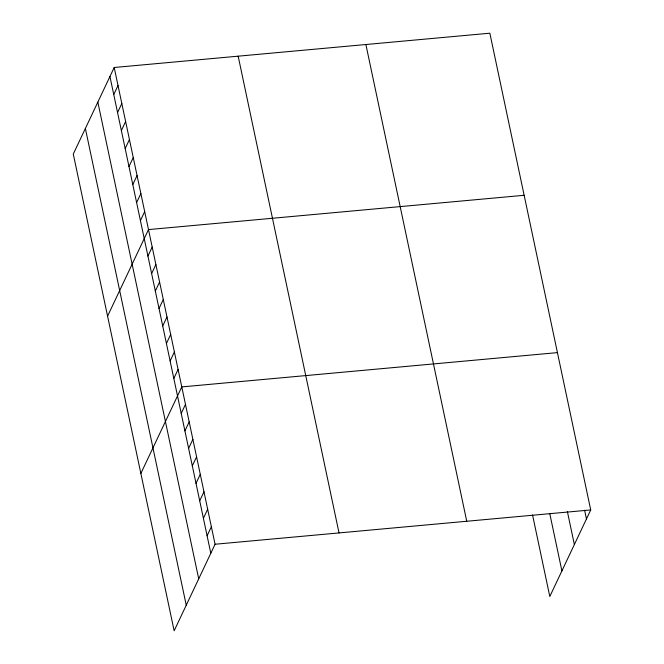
<?xml version="1.0" encoding="UTF-8"?>
<svg xmlns="http://www.w3.org/2000/svg" width="664" height="664" viewBox="0 0 664 664"><rect width="100%" height="100%" fill="white"/><g stroke="black" fill="none" stroke-linecap="round" stroke-linejoin="round"><path stroke-width="1" d="M114.2 67.496L73.281 154.056L174.151 630.8L215.07 544.239L114.2 67.496L489.849 33.2L590.719 509.944L549.8 596.504L532.545 514.932M113.752 94.52L118.009 85.507M117.561 112.531L121.819 103.518M121.371 130.542L125.629 121.529M125.181 148.553L129.438 139.54M128.99 166.564L133.248 157.542M132.8 184.567L137.058 175.553M136.61 202.578L140.876 193.564M140.419 220.589L144.686 211.575M107.576 316.155L148.495 229.586L524.145 195.291M147.931 256.08L152.189 247.066M151.633 273.56L155.891 264.546M155.326 291.039L159.592 282.026M159.028 308.519L163.286 299.505M162.721 326.007L166.988 316.985M166.423 343.487L170.681 334.473M170.125 360.967L174.383 351.953M173.819 378.447L178.085 369.433M140.859 473.474L181.778 386.913L557.436 352.617M181.214 413.406L185.48 404.393M184.916 430.886L189.174 421.872M188.617 448.366L192.875 439.352M192.311 465.846L196.577 456.832M196.013 483.326L200.271 474.312M199.706 500.805L203.972 491.792M203.408 518.285L207.666 509.271M207.11 535.773L211.368 526.751M215.07 544.239L590.719 509.944M584.611 510.218L586.461 518.957M567.38 511.529L574.36 544.546M549.775 513.621L561.902 570.915M365.889 44.521L466.75 521.257M238.168 56.174L339.03 532.918M109.933 76.509L210.803 553.253M97.84 102.098L198.71 578.842M85.374 128.467L186.244 605.211"/></g></svg>
